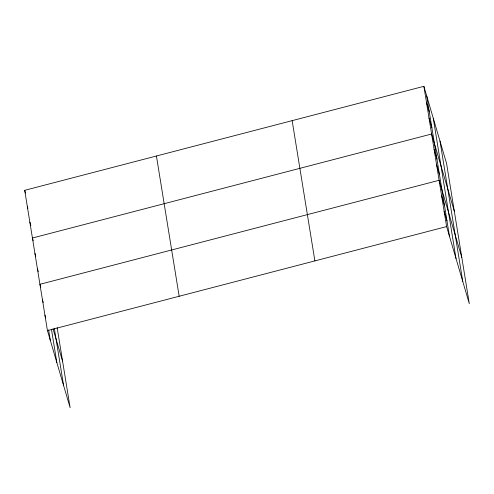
<?xml version="1.0" encoding="UTF-8"?>
<svg xmlns="http://www.w3.org/2000/svg" width="494" height="494" viewBox="0 0 494 494"><rect width="100%" height="100%" fill="white"/><g stroke="black" fill="none" stroke-linecap="round" stroke-linejoin="round"><path stroke-width="0.74" d="M57.143 327.596L70.123 407.68L47.436 330.585L24.7 190.326L423.877 86.32L446.564 163.415L469.3 303.674L446.613 226.579L423.877 86.32M47.436 330.585L446.613 226.579M426.452 102.221L429.305 111.916M429.033 118.115L431.886 127.81M454.295 211.105L431.608 134.01L32.431 238.015L33.246 240.788M434.109 149.441L436.962 159.136M436.61 164.866L439.462 174.561M461.797 257.386L439.11 180.298L39.934 284.297L40.749 287.07M441.611 195.723L444.464 205.418M444.112 211.148L446.965 220.849M24.7 190.326L25.515 193.098M27.275 206.226L27.886 208.301M29.85 222.121L30.875 225.585M34.932 253.441L35.747 256.213M37.433 268.872L38.248 271.644M53.031 328.806L62.621 361.392M42.435 299.728L43.25 302.501M44.935 315.153L45.751 317.926M440.018 141.173L462.755 281.432M433.275 118.264L456.011 258.516M426.73 96.021L449.466 236.274M292.152 120.647L314.882 260.9M156.431 156.005L179.161 296.264M54.291 328.133L63.578 385.437M51.475 329.461L56.835 362.522M48.622 329.998L50.289 340.28"/></g></svg>
